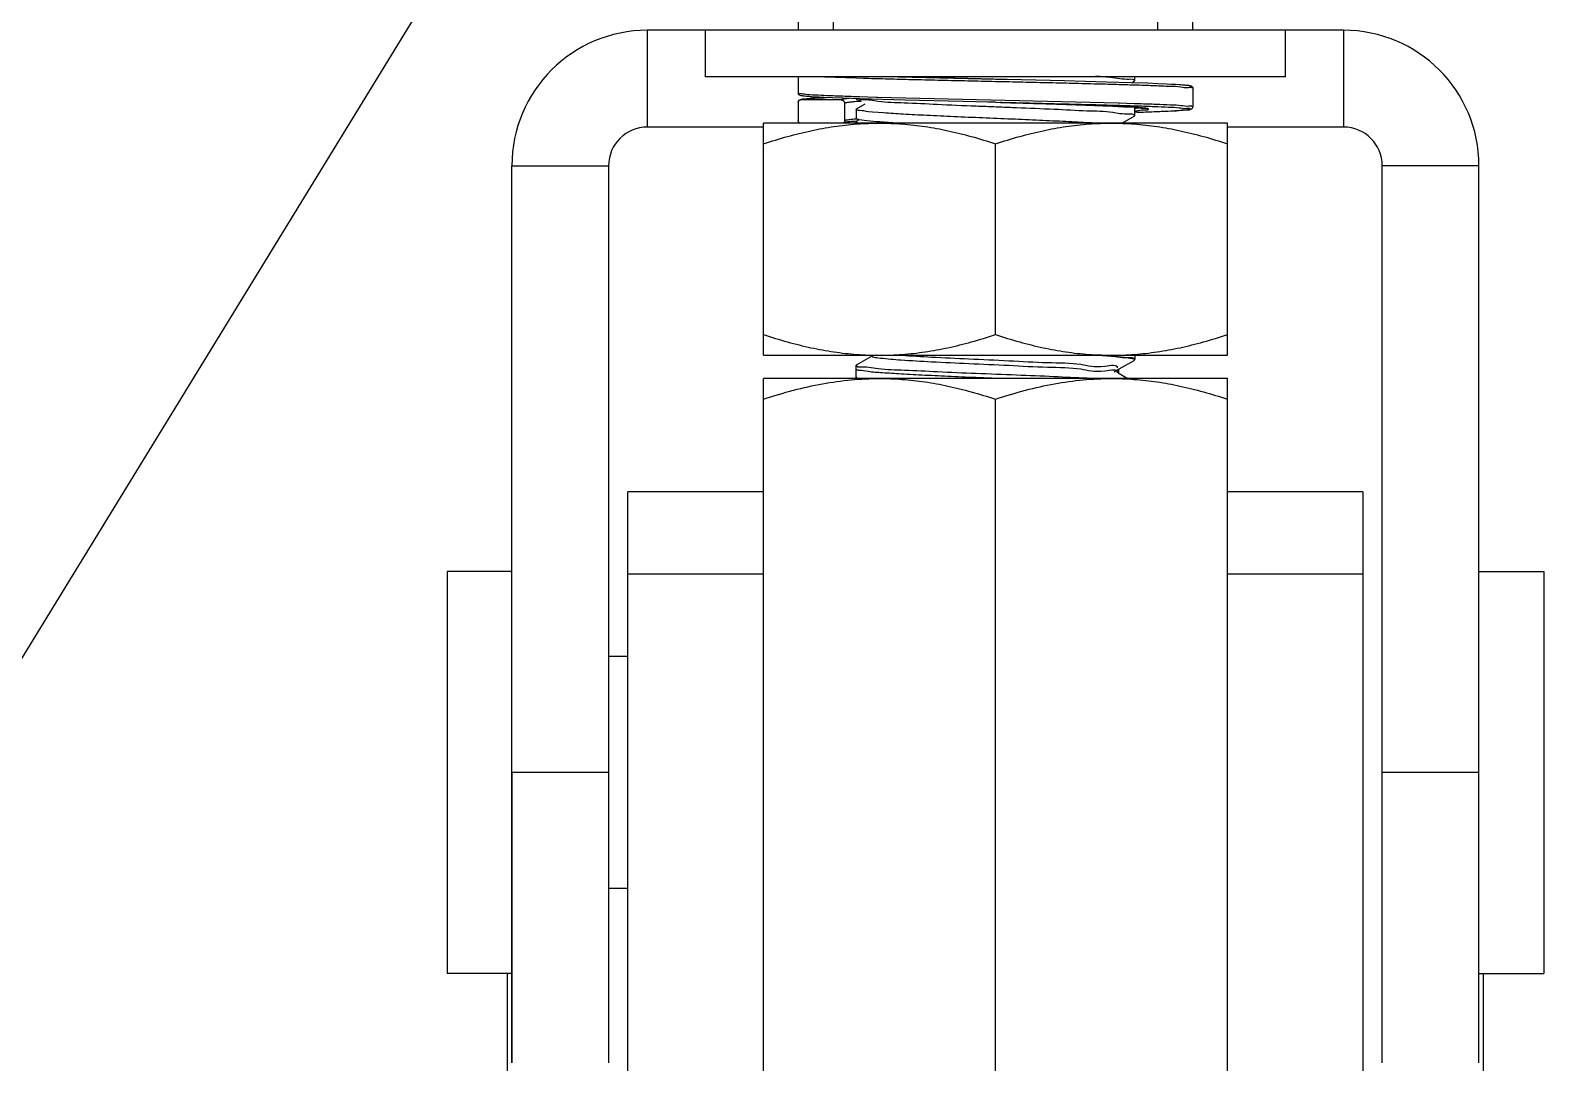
# Model space of a CAD drawing. Header units: millimetres. Extents: x -633009578 to 5705885, y -633235091 to 2571734.
# Drawn here: x 2467365 to 2467949, y 2004594 to 2004992 of the extents above; entities that cross this region are included whole.
import ezdxf

# ---------------------------------------------------------------- set-up
doc = ezdxf.new("R2010")
doc.units = ezdxf.units.MM
doc.header["$LTSCALE"] = 1000
doc.header["$MEASUREMENT"] = 0
doc.layers.get('0').update_dxf_attribs({"color": 9})
doc.layers.add('E-WIRE-系统', color=3, linetype='Continuous')
doc.styles.get("Standard").update_dxf_attribs({"font": 'simhei.ttf', "bigfont": 'hztxt.shx'})
doc.styles.add('TSSD_Dimension', font='simhei.ttf', dxfattribs={"width": 0.707, "bigfont": 'hztxt.shx'})
doc.dimstyles.get("Standard").update_dxf_attribs({"dimtxt": 0.18, "dimasz": 0.18, "dimexe": 0.18, "dimexo": 0.0625, "dimgap": 0.09, "dimtad": 0, "dimtih": 1, "dimtoh": 1, "dimdec": 4, "dimzin": 0, "dimdsep": 46, "dimtxsty": 'Standard', "dimcen": 0.09, "dimadec": 0, "dimazin": 0, "dimtfac": 1, "dimtdec": 4, "dimtofl": 0, "dimtmove": 0, "dimatfit": 3, "dimfxl": 1, "dimtolj": 1, "dimtzin": 0, "dimarcsym": 0})

# ---------------------------------------------------------------- blocks, each defined once
blk = doc.blocks.new('G$CF4FACE3C')
at = {"layer": 'E-WIRE-系统'}
for p, q in [((2294.141536300769, 8393.249420789187), (2294.141536300769, 7702.169210560969)), ((2431.693317867583, 7702.169210560969), (2431.693317867583, 8393.249420789187)), ((2306.446689427132, 7702.169210560969), (2306.446689427132, 7861.382532063522)), ((2419.388164742617, 7861.382532063522), (2419.388164740056, 7702.169210560969)), ((2241.498353470815, 7702.169210560969), (2241.498353470815, 7668.447229508893)), ((2281.964730730513, 7702.169210560969), (2241.498353470815, 7702.169210560969)), ((2261.776411214378, 7685.986648007878), (2261.776411214378, 7702.169210560969)), ((2464.058442941168, 7702.169210560969), (2261.776411214378, 7702.169210560969)), ((2431.693317867583, 7702.169210560969), (2294.141536300769, 7702.169210560969)), ((2484.296617029002, 7702.169210560969), (2443.8302397714, 7702.169210560969)), ((2464.058442941168, 7685.986648007878), (2464.058442941168, 7702.169210560969)), ((2484.296617029002, 7702.169210560969), (2484.296617029002, 7668.447229508893)), ((2464.058442941168, 7685.986648007878), (2261.776411214378, 7685.986648007878)), ((2294.141536300769, 7685.986648007878), (2294.141536300769, 7680.322960234247)), ((2303.46025206428, 7685.988505897927), (2314.408970770659, 7685.579156047781)), ((2314.408970770659, 7685.579156047781), (2316.861094494583, 7685.502059281687)), ((2329.017126099207, 7685.984603109304), (2362.917427192442, 7685.177523923456)), ((2336.020645335317, 7685.986648007878), (2343.107770311181, 7685.760230494081)), ((2336.056387510384, 7685.985234874184), (2357.257577006938, 7685.340370755759)), ((2343.107770311181, 7685.760230494081), (2353.383008109871, 7685.452812790056)), ((2357.257577006938, 7685.340370755759), (2362.917427161708, 7685.177522437298)), ((2362.917427079985, 7685.177519936929), (2364.25209229975, 7685.14717249223)), ((2386.938560959185, 7684.619334037532), (2401.654426847352, 7684.240485505783)), ((2401.654426847352, 7684.240485505783), (2410.265585443238, 7683.986738773645)), ((2406.233875478851, 7685.225511301425), (2403.82111127954, 7685.614620128181)), ((2411.350187275559, 7684.382951456937), (2410.644512608415, 7683.974546791869)), ((2411.465114695951, 7684.515891854302), (2411.465114695951, 7685.986648007878)), ((2300.034094733652, 7678.910926152836), (2298.821102472721, 7678.987942235195)), ((2301.464652433293, 7678.830604403396), (2300.034094733652, 7678.910926152836)), ((2303.131961080944, 7678.746870904928), (2301.464652433293, 7678.830604403396)), ((2306.117593935225, 7678.614707343513), (2303.131961080944, 7678.746870904928)), ((2315.518955745036, 7679.070555642131), (2321.382674201624, 7678.89751728659)), ((2321.382674201624, 7678.89751728659), (2321.808872726513, 7678.885587303084)), ((2321.808872726513, 7678.885587303084), (2405.648608878721, 7676.859777451376)), ((2410.265585443238, 7683.986738773645), (2415.956017360324, 7683.794406747795)), ((2411.313204448903, 7683.160371924983), (2411.424007995985, 7683.156985879061)), ((2411.424007995985, 7683.156985879061), (2412.376568732085, 7683.127975311712)), ((2415.956017360324, 7683.794406747795), (2419.533514669864, 7683.656619457062)), ((2419.533514669864, 7683.656619457062), (2422.541727510979, 7683.524541362771)), ((2422.541727510979, 7683.524541362771), (2424.245799688622, 7683.439724255935)), ((2424.245799688622, 7683.439724255935), (2425.72199068591, 7683.357512067189)), ((2425.72199068591, 7683.357512067189), (2426.983239460271, 7683.277889213176)), ((2431.693317867583, 7681.940798309399), (2431.693317867583, 7675.468191524269)), ((2294.141536300769, 7677.086029546335), (2294.141914682696, 7677.103036407032)), ((2294.141536300769, 7677.086029546335), (2294.141536300769, 7670.613422710914)), ((2309.11041792552, 7677.895366741694), (2294.950666924473, 7677.895366741694)), ((2299.899611571338, 7678.489990036935), (2301.28457911429, 7678.568768966245)), ((2301.28457911429, 7678.568768966245), (2302.897610135609, 7678.650865691598)), ((2302.897610135609, 7678.650865691598), (2304.04511281848, 7678.704403201933)), ((2309.736807103967, 7678.474520950927), (2306.117593935225, 7678.614707343513)), ((2315.635309113888, 7678.274928673985), (2309.736807103967, 7678.474520950927)), ((2310.32409883081, 7670.613552302821), (2310.32409883081, 7676.681174155441)), ((2314.369739470771, 7674.658768235589), (2314.500389384339, 7674.809964142158)), ((2314.369739470771, 7674.658768235589), (2314.369739470771, 7671.42225572106)), ((2314.500389384339, 7674.809964142158), (2317.519123642007, 7676.557918660343)), ((2331.291229568422, 7677.834107980481), (2315.635309113888, 7678.274928673985)), ((2319.970184971113, 7673.622771009221), (2318.679225698346, 7673.784052132978)), ((2321.98319480801, 7677.350961317308), (2319.351502064615, 7677.768762835651)), ((2323.905660787132, 7673.345210695174), (2319.970184971113, 7673.622771009221)), ((2351.692323721014, 7677.342626197264), (2331.291229568422, 7677.834107980481)), ((2362.917427079985, 7677.086238659336), (2364.606098157819, 7677.037364980322)), ((2362.917427079985, 7677.086237330688), (2364.606312700082, 7677.047834975761)), ((2364.538615049096, 7675.347941778484), (2363.162827547174, 7675.403432334657)), ((2383.547346143052, 7676.473262971966), (2374.785109868739, 7676.7399121247)), ((2389.499834353337, 7676.280966918101), (2383.547346143052, 7676.473262971966)), ((2394.85229929327, 7676.0954867244), (2389.499834353337, 7676.280966918101)), ((2399.568817503983, 7675.917020920315), (2394.85229929327, 7676.0954867244)), ((2403.634679591283, 7675.745808849228), (2399.568817503983, 7675.917020920315)), ((2405.985194968991, 7675.635838423506), (2403.634679591283, 7675.745808849228)), ((2406.233972016256, 7673.088815422612), (2403.82445140928, 7673.477451476385)), ((2405.648608878721, 7676.859777451376), (2405.782394244336, 7676.855874223635)), ((2405.782394244336, 7676.855874223635), (2406.05886180792, 7676.847771086148)), ((2408.053709790809, 7675.529315775144), (2405.985194968991, 7675.635838423506)), ((2406.05886180792, 7676.847771086148), (2411.354175341316, 7676.686030741315)), ((2407.546631129226, 7675.540850988473), (2409.375301402295, 7675.455744944862)), ((2409.849000680726, 7675.426337031415), (2408.053709790809, 7675.529315775144)), ((2409.375301402295, 7675.455744944862), (2411.4686650699, 7675.365958753158)), ((2411.382556606084, 7675.326997361728), (2409.849000680726, 7675.426337031415)), ((2411.328597017797, 7675.859625208075), (2411.447480068775, 7675.855893122382)), ((2411.354175341316, 7676.686030741315), (2411.473012553994, 7676.682340226485)), ((2412.055395512842, 7675.278726436314), (2411.382556606084, 7675.326997361728)), ((2411.447480068775, 7675.855893122382), (2411.572805027943, 7675.85196066217)), ((2411.465114695951, 7672.378969949787), (2411.465114695951, 7675.321074479376)), ((2416.725405893521, 7673.642856525606), (2411.465114695951, 7673.460856792401)), ((2411.473012553994, 7676.682340226485), (2412.999112875899, 7676.635100168991)), ((2411.572805027943, 7675.85196066217), (2412.409927459667, 7675.82576252555)), ((2420.225532749901, 7673.781175232143), (2416.725405893521, 7673.642856525606)), ((2422.236234384356, 7673.870130655821), (2420.225532749901, 7673.781175232143)), ((2423.99974241131, 7673.956435635337), (2422.236234384356, 7673.870130655821)), ((2425.527670921292, 7674.040072615608), (2423.99974241131, 7673.956435635337)), ((2281.964730730513, 7668.447229508893), (2241.498353470815, 7668.447229508893)), ((2282.004614396952, 7588.891272782465), (2282.004614396952, 7669.804085527314)), ((2443.830239855684, 7669.804085485055), (2282.00461431127, 7669.804085485055)), ((2310.022476855665, 7669.983126829611), (2309.805443252902, 7669.85805723269)), ((2310.473454944324, 7670.087493210682), (2310.273409423186, 7670.051939142519)), ((2310.32409883081, 7670.613552302821), (2310.323707420845, 7670.596104872064)), ((2314.470998132136, 7670.473304347484), (2313.712773304665, 7670.418975475128)), ((2314.500389307737, 7671.271059817169), (2314.369739470771, 7671.42225572106)), ((2314.369739470771, 7669.804085485055), (2314.369739470771, 7670.356149635394)), ((2314.502793624531, 7671.247539139003), (2314.385067788884, 7671.24036177888)), ((2314.484616969712, 7670.489061147207), (2315.504678813275, 7671.079420887283)), ((2314.56923396443, 7671.251492070034), (2314.502793624531, 7671.247539139003)), ((2318.065212150337, 7670.61312758748), (2315.379142137244, 7671.010961407213)), ((2328.587743481388, 7669.804080618778), (2322.551500119967, 7670.208563521155)), ((2411.350187275559, 7672.24602955312), (2407.131860530237, 7669.804085485055)), ((2443.8302397714, 7588.891272782465), (2443.8302397714, 7669.804085527314)), ((2484.296617029002, 7668.447229508893), (2443.8302397714, 7668.447229508893)), ((2362.917427079985, 7596.118113730918), (2362.917427079985, 7662.577244578511)), ((2194.287579997908, 7342.308093269006), (2194.287579997908, 7654.958437091555)), ((2194.287579997908, 7654.958437091555), (2228.009561049053, 7654.958437091555)), ((2228.009561049053, 7654.958437091555), (2228.009561049053, 7342.308093269006)), ((2497.785409451695, 7434.888121954631), (2497.785409451695, 7654.958437091555)), ((2531.507390501443, 7654.958437091555), (2497.785409451695, 7654.958437091555)), ((2531.507390501443, 7342.308093269006), (2531.507390501443, 7654.958437091555)), ((2282.004614396952, 7588.891272782465), (2443.8302397714, 7588.891272782465)), ((2314.369739470771, 7580.799905505264), (2314.369739470771, 7585.397696313099)), ((2314.484616969712, 7585.530607814784), (2320.105317666428, 7588.784421464195)), ((2315.866432150826, 7584.833782998961), (2316.305567267584, 7584.850369717693)), ((2319.600457150489, 7584.687963269651), (2322.008517969633, 7584.299354061135)), ((2321.501931143459, 7588.07961937692), (2322.837600291707, 7587.924983211677)), ((2403.283354087966, 7588.48662271467), (2397.24426226411, 7588.89128561283)), ((2403.816166863311, 7588.519610096933), (2403.35756655666, 7588.583837399376)), ((2406.23373753624, 7588.12982329668), (2403.816166863311, 7588.519610096933)), ((2405.798095347127, 7583.915570365614), (2404.305421199882, 7583.050719850347)), ((2405.859310618602, 7584.184004113195), (2405.859310618602, 7582.565747866756)), ((2411.334464900428, 7587.121734609245), (2405.942818142241, 7583.999422255903)), ((2410.532284520334, 7587.677494590753), (2407.769642019412, 7588.082058637287)), ((2410.689882970415, 7587.977806493524), (2409.514049922116, 7587.970007594791)), ((2411.465114695951, 7587.272930512787), (2411.460082208505, 7587.329505033442)), ((2411.465114695951, 7588.891272782465), (2411.465114695951, 7587.420516617713)), ((2282.004614396952, 7176.235928058974), (2282.004614396952, 7580.799991547246)), ((2443.8302397714, 7580.799991516047), (2282.004614396952, 7580.799991516047)), ((2314.484666934703, 7581.219115278451), (2314.369739470771, 7581.352055665804)), ((2315.406326578697, 7583.609871058143), (2315.312262766762, 7583.616199292126)), ((2405.377908025403, 7582.855258114985), (2405.367638653377, 7582.773915491649)), ((2405.729536542902, 7582.715960554895), (2409.039029242471, 7580.799991516047)), ((2443.8302397714, 7176.235928058974), (2443.8302397714, 7580.799991547246)), ((2362.917427079985, 7183.462768997415), (2362.917427079985, 7573.573150608107)), ((2234.753957264125, 7281.326877401094), (2234.753957264125, 7541.273375205579)), ((2281.964730730513, 7541.266904477379), (2234.753957264125, 7541.266904477379)), ((2491.041013241746, 7541.266904477379), (2443.8302397714, 7541.266904477379)), ((2491.041013241746, 7541.266804728424), (2491.041013241746, 7281.326877401094)), ((2194.287579997908, 7513.562980840332), (2171.706827489426, 7513.562980840332)), ((2171.706827489426, 7513.562980840332), (2171.706827489426, 7373.383338022861)), ((2281.964730730513, 7512.623779710499), (2234.753957264125, 7512.623779710499)), ((2491.041013241746, 7512.623779710499), (2443.8302397714, 7512.623779710499)), ((2531.507390501443, 7513.562980840332), (2554.088143011089, 7513.562980840332)), ((2554.088143011089, 7513.562980840332), (2554.088143011089, 7373.383338022861)), ((2234.753957264125, 7483.939536690828), (2228.009561049053, 7483.939536690828)), ((2194.287579997908, 7443.473159432062), (2194.287579997908, 7342.307216286077)), ((2228.009561049053, 7443.473159432062), (2194.287579997908, 7443.473159432062)), ((2531.507390501443, 7443.473159432062), (2497.785409451695, 7443.473159432062)), ((2497.785409451695, 7367.444159852108), (2497.785409451695, 7434.888121954631)), ((2234.753957264125, 7403.006782170967), (2228.009561049053, 7403.006782170967)), ((2194.287579997908, 7373.383338022861), (2171.706827489426, 7373.383338022861)), ((2192.696155785816, 7095.323115365463), (2192.696155785816, 7373.383338022861)), ((2192.696155793034, 7095.323115365463), (2192.696155793034, 7373.383338022861)), ((2531.507390501443, 7373.383338022861), (2554.088143011089, 7373.383338022861)), ((2533.138698371593, 5261.703392315772), (2533.138698371593, 7373.383338022861)), ((2533.138698366471, 5261.703392315772), (2533.138698366471, 7373.383338022861)), ((2497.785409451695, 7342.308093269006), (2497.785409451695, 7367.444159852108))]:
    blk.add_line(p, q, dxfattribs=at)
for points in [[(2353.383008109871, 7685.452812790056), (2362.35762417526, 7685.193595836987), (2362.917427039007, 7685.177518021199)], [(2364.25209229975, 7685.14717249223), (2366.942458246835, 7685.085952277528), (2386.938560959185, 7684.619334037532)], [(2298.821102472721, 7678.987942235195), (2298.289971644524, 7679.025260689086), (2297.805401395075, 7679.061853350024), (2297.364658455132, 7679.097788751009), (2296.965159257874, 7679.133143848041), (2296.604398347903, 7679.168008577195), (2296.279962081462, 7679.20249474782), (2295.989504262339, 7679.236749596312), (2295.730664015049, 7679.27098287316), (2295.50073391269, 7679.30555234279), (2295.297091298737, 7679.340976420906), (2295.117124488344, 7679.378027968924), (2294.955748219043, 7679.418551864568), (2294.803623919375, 7679.467197822058), (2294.643284137594, 7679.537089861231), (2294.444697263418, 7679.670547534944), (2294.212637215154, 7679.983576953528), (2294.141749494942, 7680.304719265201)], [(2426.983239460271, 7683.277889213176), (2427.537541262573, 7683.239034754108), (2428.043450118508, 7683.200803730404), (2428.5029184632, 7683.163177133189), (2428.917952720774, 7683.126125742681), (2429.290617681807, 7683.089605748071), (2429.622983398847, 7683.053559165332), (2429.917303071823, 7683.017892304459), (2430.176184181357, 7682.982434702571), (2430.402672298253, 7682.946872909903), (2430.600832307246, 7682.910544790328), (2430.775589332683, 7682.872204938787), (2430.93357228348, 7682.829286041902), (2431.086698535131, 7682.775118797901), (2431.256738229422, 7682.690107335686), (2431.474089867668, 7682.510605954449), (2431.676532545593, 7682.10799378471), (2431.693237488857, 7681.940032943035)], [(2294.141721542459, 7677.10304243525), (2294.215521714417, 7677.431939896778), (2294.445335790282, 7677.738994040643), (2294.641632259358, 7677.871039460646), (2294.800485384883, 7677.940636574524), (2294.951039446285, 7677.989109055838), (2295.11037170561, 7678.029426571331), (2295.287614335772, 7678.066217429121)], [(2295.287614335772, 7678.066217429121), (2295.487672198797, 7678.101321256952), (2295.71301858942, 7678.135512292734), (2295.966373636853, 7678.169341819128), (2296.250323233893, 7678.203163497034), (2296.567116524093, 7678.237185871345), (2296.918972354149, 7678.271554194274), (2297.308160923189, 7678.306377895758), (2297.737043614034, 7678.341744818725), (2298.208046365995, 7678.377728804015), (2298.723713227548, 7678.414395741653), (2299.899611571338, 7678.489990036935)], [(2362.917427079985, 7677.086238659336), (2360.2762938675, 7677.14630339446), (2351.692323721014, 7677.342626197264)], [(2374.785109868739, 7676.7399121247), (2365.277607744094, 7677.017918555415), (2364.606074608862, 7677.037365503609)], [(2415.879320755834, 7674.829017271171), (2415.847123125102, 7674.839935215772), (2415.755226191599, 7674.864959850325), (2415.61154445447, 7674.8967996469), (2415.419527624734, 7674.932466256083), (2415.179567252286, 7674.970699626021), (2414.890904287808, 7675.010856820852), (2414.552298028721, 7675.052567698876), (2414.162333713146, 7675.095602423884), (2413.719482032582, 7675.139809613233), (2413.221986731049, 7675.185099237948), (2412.667936249403, 7675.231417135219), (2412.055395512842, 7675.278726436314)], [(2431.69324220717, 7675.469058913761), (2431.668205400463, 7675.264000715804), (2431.454549374292, 7674.877158426796), (2431.239515888738, 7674.708633505623), (2431.07064008317, 7674.627393355477), (2430.916243111715, 7674.574473095359), (2430.755166496383, 7674.531896116328), (2430.575846063206, 7674.493513929425), (2430.37176404777, 7674.456945015932), (2430.137901579728, 7674.42101054755), (2429.870268373517, 7674.385107874288), (2429.565787550528, 7674.348945829435), (2429.221827066038, 7674.312367769657), (2428.836117021972, 7674.275288225268), (2428.406516835559, 7674.237651831354), (2427.9308887769, 7674.199416724616), (2427.407160299132, 7674.160555683658), (2426.833312831353, 7674.121051174589), (2425.527670921292, 7674.040072615608)], [(2310.273409423186, 7670.051939142519), (2310.118480311474, 7670.019436989445), (2310.014653276885, 7669.99284192489)], [(2313.712773304665, 7670.418975475128), (2313.130347703351, 7670.373699948774), (2312.604051086353, 7670.329559018952), (2312.130746042589, 7670.286505298573), (2311.707644364564, 7670.244506246992), (2311.332264393335, 7670.203548511374), (2311.002458860632, 7670.163653083378), (2310.716575244209, 7670.124906278565), (2310.473454944324, 7670.087493210682)]]:
    blk.add_lwpolyline(points, dxfattribs=at)
for centre, radius, start, end in [((2241.498353470815, 7654.958437091555), 47.21077347007706, 90, 180), ((2484.296617029002, 7654.958437091555), 47.21077347007706, 0, 90), ((2241.498353470815, 7654.958437091555), 13.48879242002201, 90, 180), ((2484.296617029002, 7654.958437091555), 13.48879242002201, 0, 90)]:
    blk.add_arc(centre, radius, start, end, dxfattribs=at)
for points, start_tangent, end_tangent in [([(2316.861094494583, 7685.502059281687), (2324.408436223166, 7685.286550063989), (2332.728837567847, 7685.070407751598), (2341.612031750847, 7684.8548994757), (2350.935929228086, 7684.638774820487), (2360.468528465834, 7684.423218442709), (2370.071167669492, 7684.207154479693), (2379.516459067119, 7683.991500974982), (2388.651672110194, 7683.775540668983), (2397.278907266911, 7683.559741111938), (2405.237627783557, 7683.343927497277), (2411.313204448903, 7683.160371924983)], (0.9995303575085391, -0.03064415799183138), (0.9995331449702896, -0.03055310304575878)), ([(2403.82111127954, 7685.614620128181), (2397.739807646023, 7686.071033240645)], (-0.9890794379602567, 0.1473833959584226), (-0.9993837079280711, 0.03510276809655143)), ([(2409.515313418582, 7685.065203672042), (2406.233875478851, 7685.225511301425)], (-0.9993491366680524, -0.03607357815514312), (-0.9908012805253134, 0.1353248776425342)), ([(2411.465114695951, 7684.515891854302), (2409.515313418582, 7685.065203672042)], (0, 0.9999999999996175), (-0.9993491367169722, -0.0360735767930462)), ([(2294.141536300769, 7680.322960234247), (2294.791239355924, 7680.110383597086), (2296.728503564373, 7679.897771458956), (2299.921931170626, 7679.684867118835), (2304.31712073274, 7679.471623664023), (2309.668702174211, 7679.263966795872), (2315.518955745036, 7679.070555642131)], (0.000600464799724834, -0.9999998197200971), (0.999507993877451, -0.03136511079601236)), ([(2412.376568732085, 7683.127975311712), (2418.543724082643, 7682.912308778032), (2423.637469985289, 7682.696246029693), (2427.538605306996, 7682.480677960557), (2430.189493984217, 7682.264547421946), (2431.524704634445, 7682.049028900336), (2431.536301702494, 7681.940284789423)], (0.9995400384714617, -0.03032674550104729), (0.003270268763249624, -0.9999946526760443)), ([(2294.141719156643, 7677.103040614282), (2294.202851576731, 7677.395065394114), (2294.377909597708, 7677.657693649526), (2294.640520758694, 7677.833546965499), (2294.950666924473, 7677.895366741694)], (0.02147077445036709, 0.9997694763520207), (0.9999999999634293, 8.60394909077554e-06)), ([(2304.106061408296, 7678.699822243187), (2300.799867956433, 7678.541167617077), (2297.566623396007, 7678.325500193867), (2295.607719508, 7678.110416131676), (2294.950666924473, 7677.895366741694)], (-0.9986699495162241, -0.0515590140795271), (-0.0011916368305791, -0.9999992900009727)), ([(2311.945824991446, 7678.39959080366), (2310.632103530457, 7678.263754728599), (2309.714959955309, 7678.127231418737), (2309.246979048941, 7678.005487793474), (2309.11041792552, 7677.895366741694)], (-0.9961504068919617, -0.08766052047396325), (-0.000160470645344349, -0.9999999871250173)), ([(2309.11041792552, 7677.895366741694), (2309.485138112213, 7677.836047579185), (2309.823828623164, 7677.663459737902), (2310.09181404789, 7677.395539895864), (2310.264876188943, 7677.055832803366), (2310.32409883081, 7676.681174155441)], (1.000000000003026, 8.312611407298755e-07), (-1.270619941632474e-07, -0.9999999999960116)), ([(2316.053978864104, 7677.409420740558), (2315.526812515222, 7677.374328929582), (2313.293342727469, 7677.202916378505), (2311.808321197052, 7677.049171329127), (2310.913807791192, 7676.91280362953), (2310.457317691995, 7676.791186851915)], (-0.9978910638306633, -0.06491089837259247), (-0.9372609900422583, -0.3486285079335578)), ([(2314.370841134572, 7674.630036579794), (2314.369739470771, 7674.658768235589)], (-0.07799542760539024, 0.9969537167183405), (0, 1.000000000019763)), ([(2315.440084044822, 7674.225306154229), (2314.370841134572, 7674.630036579794)], (-0.9980294016170518, 0.06274801597230004), (-0.07799614496105411, 0.9969536605947238)), ([(2316.306362302275, 7677.899991156533), (2314.393870091531, 7678.284875760437)], (-0.999372848097299, -0.03541059850118706), (-0.3100877762406345, 0.9507079315051065)), ([(2318.679225698346, 7673.784052132978), (2315.440084044822, 7674.225306154229)], (-0.9885491033526789, 0.1508995369795183), (-0.9980294014420891, 0.06274801874779354)), ([(2319.351502064615, 7677.768762835651), (2316.306362302275, 7677.899991156533)], (-0.9921834098346033, 0.1247881454676584), (-0.9993728480827558, -0.03541059891181331)), ([(2363.162827547174, 7675.403432334657), (2356.134249301162, 7675.683980448986), (2342.618400031701, 7676.246477671317), (2331.055818922119, 7676.796065207454), (2321.98319480801, 7677.350961317308)], (-0.999187083937035, 0.04031341331924548), (-0.9890415358457538, 0.1476375303645937)), ([(2403.82445140928, 7673.477451476385), (2394.818379704608, 7674.02825987211), (2383.335943248589, 7674.574686143198), (2370.229103974998, 7675.121166817727), (2364.538615049096, 7675.347941778484)], (-0.9890811872175831, 0.1473716563395276), (-0.9991887300960762, 0.04027259178710016)), ([(2364.606098229764, 7677.037366832257), (2365.627682568738, 7677.007777542691), (2372.595145685831, 7676.804635970853), (2379.685167302378, 7676.59267736692), (2386.867121865973, 7676.367573193857), (2393.629273036961, 7676.139376339619), (2399.71553172986, 7675.911474922905), (2405.0021495705, 7675.683608087129), (2407.546631129226, 7675.540850988473)], (0.9995811220319992, -0.02894098264483479), (0.9985507858836318, -0.05381754371889924)), ([(2364.606312700082, 7677.047834975761), (2365.170112323016, 7677.035011259839), (2373.118665619753, 7676.853419190389), (2381.285281370627, 7676.663361279876), (2389.691403003177, 7676.46053713432), (2397.880673496518, 7676.25125928747), (2405.551334442571, 7676.038433232228), (2411.328597017797, 7675.859625208075)], (0.9997414857124588, -0.02273679278927601), (0.9995073915912313, -0.03138429789918249)), ([(2411.4686650699, 7675.365958753158), (2412.739971306641, 7675.227897742181), (2415.023237828864, 7675.000082954415), (2416.176212766673, 7674.772231743089), (2416.173558339942, 7674.544433699339), (2415.015324401436, 7674.316581620253), (2412.726928084856, 7674.088763158303), (2411.468700625934, 7673.95167374704)], (0.9976531310332519, -0.06847065167260075), (-0.9976092119503652, -0.06910759895494756)), ([(2414.04385186662, 7675.135684692417), (2411.972249749815, 7674.898230499239), (2411.469080764102, 7674.829062714591)], (-0.9993139777634049, 0.03703476537279084), (-0.9933993564423373, -0.1147070992631187)), ([(2412.409927459667, 7675.82576252555), (2418.33212098456, 7675.613111222163), (2423.205299681751, 7675.400524507393), (2426.939497749554, 7675.187926529092), (2429.463848737767, 7674.975330100744), (2430.730584660079, 7674.762766431668), (2430.716132899048, 7674.550161713618), (2429.420760608045, 7674.337596797151), (2426.868513061665, 7674.12499538844), (2423.107793105766, 7673.912396843894), (2418.209211465903, 7673.699781483738), (2412.265217485139, 7673.487153330701)], (0.9995134639146984, -0.03119031024682002), (-0.9995170070156785, -0.03107656168826276)), ([(2412.999112875899, 7676.635100168991), (2418.991813014261, 7676.422448794474), (2423.923008786747, 7676.209862026502), (2427.701663149055, 7675.997264058678), (2430.256068150746, 7675.784667588654), (2431.537885890808, 7675.572103918879), (2431.542305476498, 7675.476583527518)], (0.9995258327323732, -0.03079139004086945), (-0.04978343869568998, -0.9987600358748919)), ([(2282.004614396952, 7662.577244578511), (2290.441598523175, 7665.158062914037), (2298.580576919718, 7667.165799210896), (2306.574656950543, 7668.618579228525), (2314.521311737131, 7669.505167039693), (2322.461020005401, 7669.804085527314)], (0.9486832980464689, 0.3162277660290451), (0.9999999999997898, 5.655833084828333e-07)), ([(2294.950666924473, 7669.804085485055), (2294.641759248218, 7669.86539174139), (2294.379195104586, 7670.040471571963), (2294.203364283079, 7670.30314603413), (2294.141536300769, 7670.613422710914)], (-0.9999999999780764, 6.598284484668074e-06), (5.453227795284166e-07, 1.000000000000332)), ([(2310.323906538775, 7670.596100507188), (2310.262789007276, 7670.304445012938), (2310.087720909622, 7670.041774831363), (2310.022476855665, 7669.983126829611)], (-0.0220081831434596, -0.9997577906085586), (-0.7788504090759089, -0.6272097259127749)), ([(2310.894596029771, 7670.841370577458), (2310.32409883081, 7670.613552302821)], (-0.9982892779661153, -0.05846808956598746), (-0.0005557707839053058, -0.9999998455602764)), ([(2314.385067788884, 7671.24036177888), (2312.594135796186, 7671.069231740315), (2310.894596029771, 7670.841370577458)], (-0.9980836886758998, -0.06187851323671047), (-0.9982892785347169, -0.05846807986837346)), ([(2314.369739470771, 7670.356149635394), (2316.306362302275, 7669.808709880221)], (0, -0.9999999999997832), (0.9993728481361522, 0.03541059740331717)), ([(2315.379142137244, 7671.010961407213), (2315.302569690393, 7671.017691654968), (2314.45340707642, 7671.222100682207)], (-0.9959860847960014, 0.08950820581659023), (-0.721523901798844, 0.692389528469377)), ([(2322.551500119967, 7670.208563521155), (2318.065212150337, 7670.61312758748)], (-0.9978880446689417, 0.06495729602479848), (-0.9881684371102564, 0.1533725526254153)), ([(2322.461020005401, 7669.804085527314), (2330.402042540256, 7669.505068501574), (2338.349432386225, 7668.618277342641), (2346.343128632056, 7667.165441343444), (2354.480108088115, 7665.158155665034), (2362.917427079985, 7662.577244578511)], (0.9999999999999546, 0), (0.9486832979593935, -0.3162277662900337)), ([(2397.113008699147, 7669.805761788622), (2395.643132589757, 7669.898080022889), (2387.49838198768, 7670.328335616156), (2378.290977556258, 7670.758353387821), (2368.506463029655, 7671.184522513417), (2358.466413375689, 7671.611428263248), (2348.419914561324, 7672.047081904835), (2338.962921224535, 7672.485477434006), (2330.713075605454, 7672.916670380975), (2323.905660787132, 7673.345210695174)], (-0.9979389650881226, 0.06417025759591508), (-0.9982765986793469, 0.05868417614085646)), ([(2362.917427079985, 7662.577244578511), (2371.354407176143, 7665.158061783877), (2379.493381762179, 7667.165797526832), (2387.487458024407, 7668.618577532354), (2395.434108940652, 7669.505165879149), (2403.373832374578, 7669.804085527314)], (0.9486832980504033, 0.3162277660171619), (0.9999999999995305, 9.292744114563736e-07)), ([(2403.373832374578, 7669.804085527314), (2411.314855227014, 7669.505068501574), (2419.262245088816, 7668.618277342641), (2427.255941336975, 7667.165441343444), (2435.392920773709, 7665.158155665034), (2443.8302397714, 7662.577244578511)], (0.9999999999998729, 0), (0.9486832980543797, -0.31622776600519)), ([(2409.516228826251, 7672.92815195641), (2406.233972016256, 7673.088815422612)], (-0.9993510756845516, -0.03601982132607766), (-0.9907857928451916, 0.1354382246479122)), ([(2411.465114695951, 7672.378969949787), (2409.516228826251, 7672.92815195641)], (0, 0.9999999999995904), (-0.9993510758434302, -0.03601981691589735)), ([(2282.004614396952, 7596.118113730918), (2290.441793190315, 7593.5372414632), (2298.580760556739, 7591.52951958857), (2306.574759790907, 7590.076763915247), (2314.521345239598, 7589.190188746667), (2322.461019963492, 7588.891272782465)], (0.9486832980464467, -0.3162277660289343), (0.9999999999994832, -9.292801207108461e-07)), ([(2322.461019963492, 7588.891272782465), (2330.40200003027, 7589.190286615281), (2338.349336911226, 7590.077066877508), (2346.342967989622, 7591.529882395524), (2354.479932877002, 7593.537154029356), (2362.917427079985, 7596.118113730918)], (0.9999999999999372, 0), (0.9486832981533262, 0.3162277657082733)), ([(2362.917427079985, 7596.118113730918), (2371.354605884291, 7593.5372414632), (2379.493573252577, 7591.52951958857), (2387.487572473707, 7590.076763915247), (2395.434157932643, 7589.190188746667), (2403.37383262394, 7588.891272782465)], (0.9486832980583729, -0.3162277659931204), (0.9999999999995546, -9.292801245206002e-07)), ([(2403.37383262394, 7588.891272782465), (2411.314812711906, 7589.190286615281), (2419.262149597984, 7590.077066877508), (2427.255780681036, 7591.529882395524), (2435.39274556865, 7593.537154029356), (2443.8302397714, 7596.118113730918)], (0.9999999999999941, 0), (0.9486832981454143, 0.3162277657320238)), ([(2314.369739470771, 7585.397696313099), (2315.866432150826, 7584.833782998961)], (0, -1.000000000000563), (0.9994667789063485, 0.03265207287150668)), ([(2315.312262766762, 7583.616199292126), (2314.369739470771, 7584.036418009666)], (-0.9977487578865575, 0.06706277758247027), (0, 1.000000000001027)), ([(2316.305567267584, 7584.850369717693), (2319.600457150489, 7584.687963269651)], (0.9993695461162537, 0.03550366593786555), (0.9907607029544712, -0.1356216409038656)), ([(2320.008349114098, 7588.558698840556), (2321.501931143459, 7588.07961937692)], (-0.4950974013767199, -0.8688374779848225), (0.9911102942130054, -0.1330427927560349)), ([(2320.028844338609, 7588.586589754093), (2320.008349114098, 7588.558698840556)], (-0.666242345280239, -0.7457352998269418), (-0.4950979226592133, -0.8688371809139762)), ([(2322.008517969633, 7584.299354061135), (2331.149251977215, 7583.741408893839), (2342.739855064312, 7583.191426544101), (2356.219686306547, 7582.63081316941), (2370.202885115752, 7582.072487453814), (2383.304626843426, 7581.526324718841), (2394.800094505306, 7580.979490248952), (2397.739363394212, 7580.884574139374)], (0.9890409970410756, -0.147641139836084), (0.9993830279608528, -0.03512212157050452)), ([(2322.837600291707, 7587.924983211677), (2329.942072420614, 7587.291267542518), (2340.563948143972, 7586.657551924582), (2353.57021696819, 7586.023836295702), (2367.573530690977, 7585.390120647615), (2381.080188823631, 7584.756405018619), (2392.649467824027, 7584.122689348063), (2401.047299867729, 7583.488973742002), (2405.377908025403, 7582.855258114985)], (0.994402060603425, -0.1056623957120306), (-0.0896724121850163, -0.9959713140917827)), ([(2330.24780124356, 7588.888607066241), (2340.563948143972, 7588.275808181614), (2353.57021696819, 7587.64209256426), (2367.573530690977, 7587.008376883343), (2381.080188823631, 7586.37466126564), (2392.649467824027, 7585.740945618018), (2401.047299867729, 7585.107230000198), (2405.377908025403, 7584.473514371435)], (0.9976972795905087, -0.06782431936866332), (-0.08967241265985944, -0.9959713140485847)), ([(2403.35756655666, 7588.583837399376), (2397.739363394212, 7588.975855395896)], (-0.9914628859503882, 0.1303892088440086), (-0.9993830280714718, 0.03512211842299202)), ([(2407.769642019412, 7588.082058637287), (2403.283354087966, 7588.48662271467)], (-0.9881684371087192, 0.1533725526362511), (-0.9978880446643361, 0.06495729609429605)), ([(2409.514049922116, 7587.970007594791), (2406.23373753624, 7588.12982329668)], (-0.9993464635774161, -0.03614755503751419), (-0.9908230944541075, 0.1351650675877452)), ([(2411.460082208505, 7587.329505033442), (2410.532284520334, 7587.677494590753)], (-0.182918686097608, 0.9831280457162995), (-0.9963283605208241, 0.08561423959434843)), ([(2411.465114695951, 7587.420516617713), (2410.689882970415, 7587.977806493524)], (0, 0.9999999999987338), (-0.9956829905357283, 0.09281908400962625)), ([(2282.004614396952, 7573.573150608107), (2292.508916198974, 7576.711303163669), (2302.599513300462, 7578.959710546187), (2312.541996620595, 7580.334288200596), (2322.461020738585, 7580.799991547246)], (0.9486832981523273, 0.3162277657111788), (0.9999999999985972, 1.724397342847338e-06)), ([(2316.36984654516, 7580.795653974987), (2314.392701918725, 7581.190495484625)], (-0.9992011650422783, -0.03996287999532076), (-0.2971468046507731, 0.9548318053388369)), ([(2318.468009318924, 7583.183726383606), (2315.406326578697, 7583.609871058143)], (-0.9883350240982414, 0.1522953713708348), (-0.9976617026879047, 0.06834564353088421)), ([(2323.447450604755, 7582.755892362329), (2318.468009318924, 7583.183726383606)], (-0.998173278765219, 0.06041610347615292), (-0.9883350252057098, 0.1522953641839487)), ([(2322.461020738585, 7580.799991547246), (2330.39646489569, 7580.501393092447), (2338.336899439106, 7579.616030295147), (2346.330104060005, 7578.164147861884), (2354.48038650793, 7576.153984611388), (2362.917427079985, 7573.573150608107)], (1.000000000000001, 0), (0.9486832981494353, -0.3162277657201527)), ([(2362.917618200416, 7580.799878188991), (2357.277476058807, 7581.039814188145), (2347.49527732213, 7581.465982683701), (2338.242249575444, 7581.898465954815), (2330.099912282545, 7582.329362545279), (2323.447450604755, 7582.755892362329)], (-0.999099454366142, 0.04242970993413291), (-0.9981732786131047, 0.06041610598841798)), ([(2362.917427079985, 7573.573150608107), (2373.42172888061, 7576.711303163669), (2383.51232598722, 7578.959710546187), (2393.454809314571, 7580.334288200596), (2403.373833421385, 7580.799991547246)], (0.9486832981491917, 0.3162277657209184), (0.9999999999985952, 1.724397344785961e-06)), ([(2403.373833421385, 7580.799991547246), (2411.30927758757, 7580.501393092447), (2419.249712130986, 7579.616030295147), (2427.242916755378, 7578.164147861884), (2435.393199201906, 7576.153984611388), (2443.8302397714, 7573.573150608107)], (0.9999999999999507, 0), (0.9486832981494507, -0.3162277657201062))]:
    blk.add_spline(points, degree=3, dxfattribs=dict(at, start_tangent=start_tangent, end_tangent=end_tangent))
blk.add_leader([(2369.582795839058, 8047.709315675427), (1687.016446765047, 6935.658165783621)], dimstyle='Standard', override={"dimgap": 0.09, "dimtad": 0, "dimtxsty": 'TSSD_Dimension'}, dxfattribs=at)

msp = doc.modelspace()

# ---------------------------------------------------------------- block references
at = {"xscale": 1.10592, "yscale": 1.10592, "zscale": 1.10592}
msp.add_blockref('G$CF4FACE3C', (2465124.496627273, 1996473.942841334, -46.07999998803452), dxfattribs=at)

doc.saveas('drawing.dxf')
